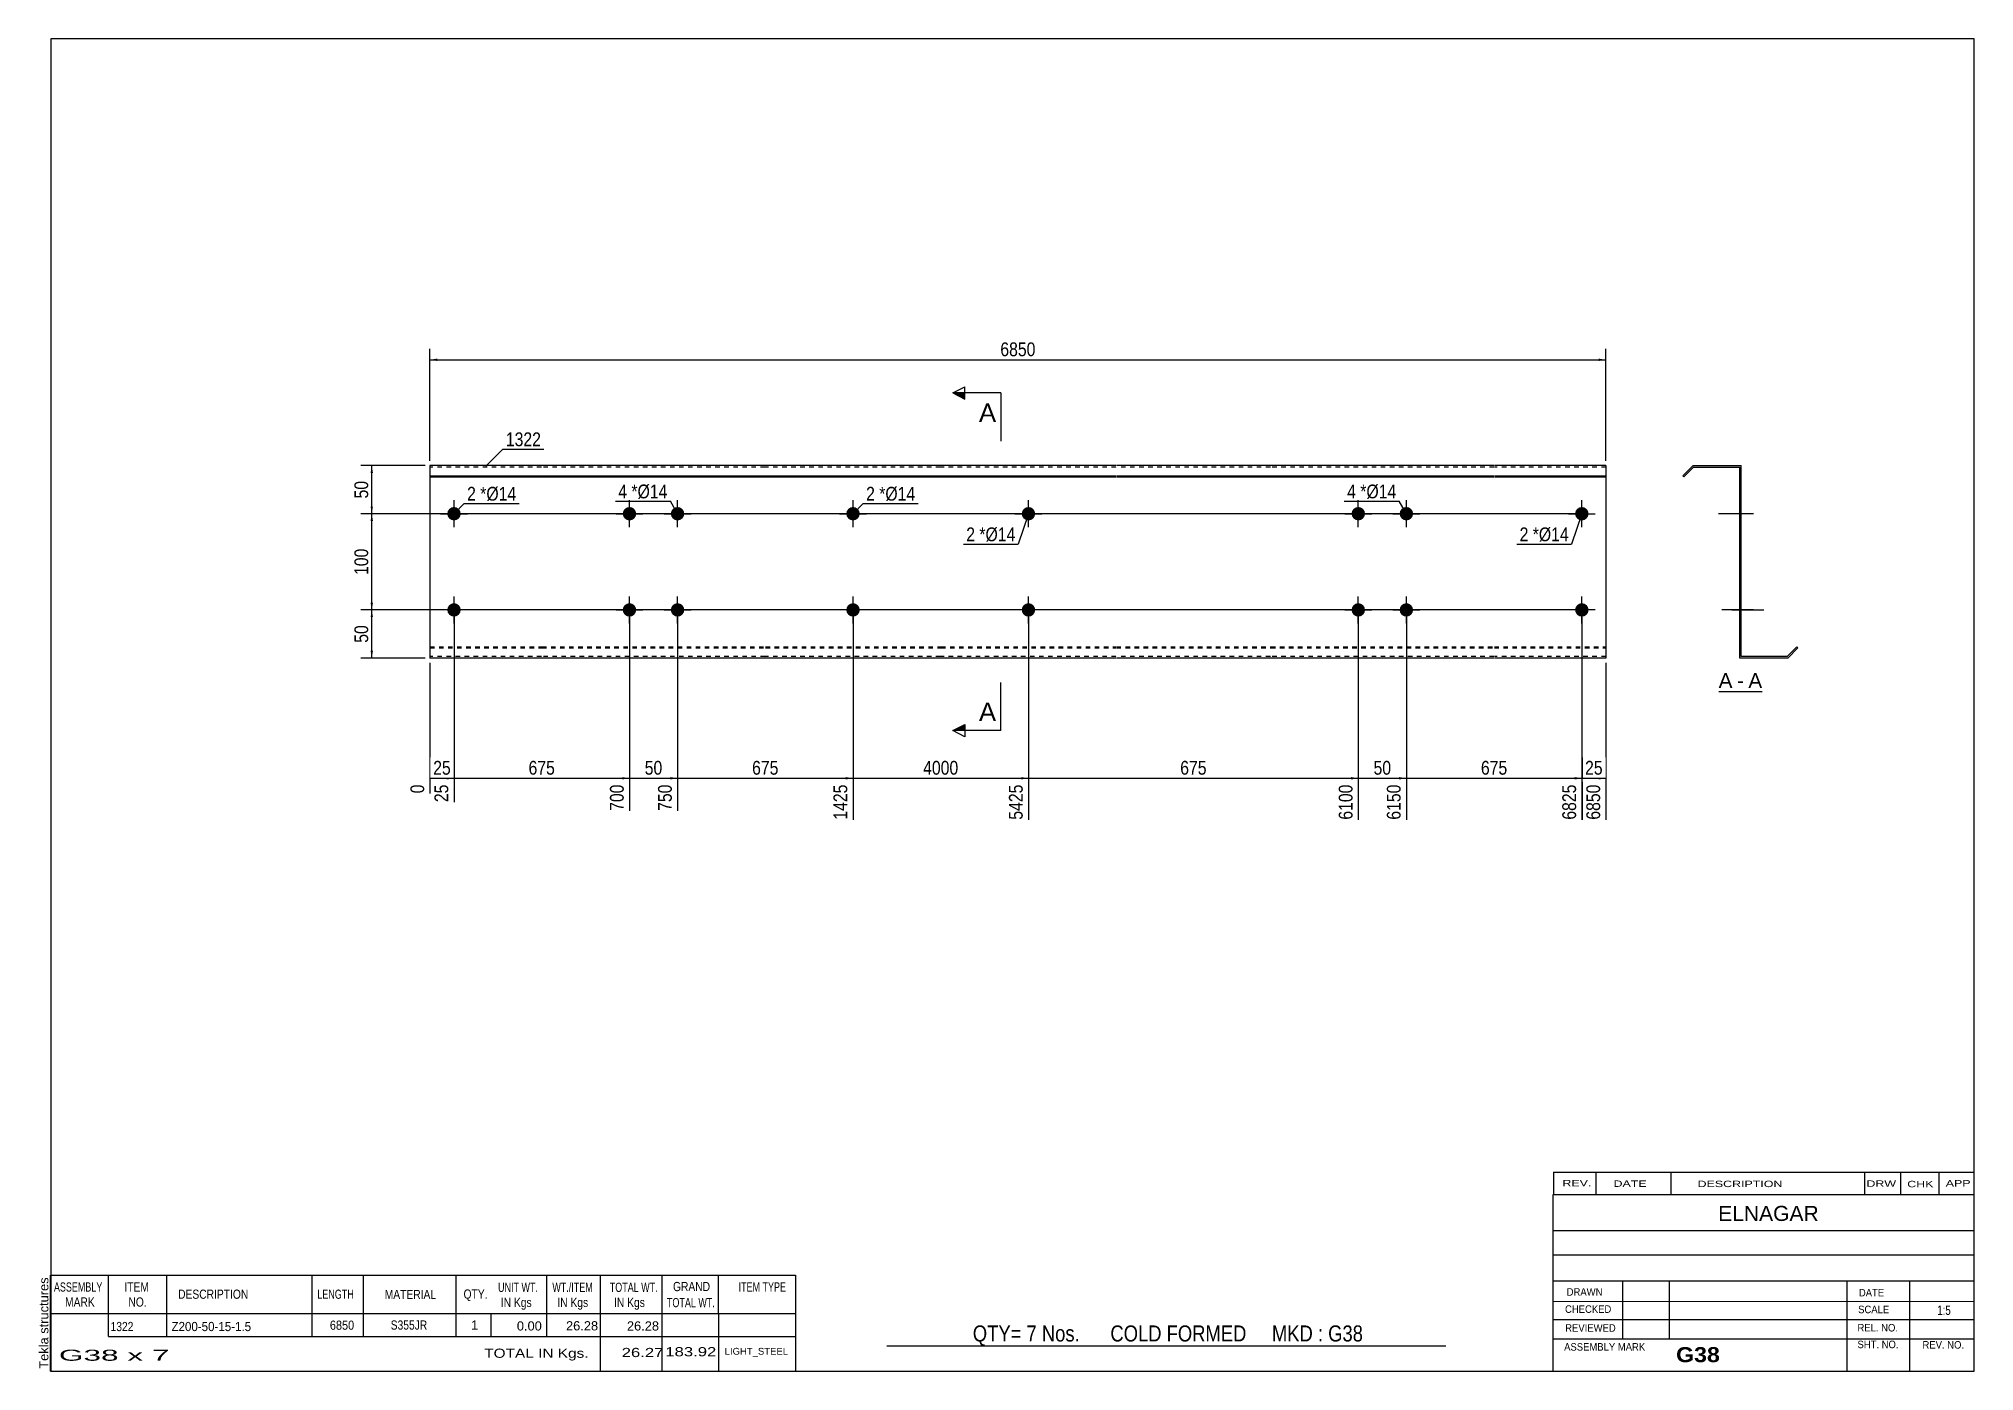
# Model space of a CAD drawing. Header units: millimetres. Extents: x -216 to 186, y -168 to 109.
import ezdxf

# ---------------------------------------------------------------- set-up
doc = ezdxf.new("R2010")
doc.units = ezdxf.units.MM
doc.linetypes.add('DXK_LINE_DOT1', pattern=[1.8814, 0.9407, -0.9407])
doc.styles.add('Arial', font='ARIAL.TTF', dxfattribs={"height": 0.2})
doc.styles.add('Arial Bold', font='ARIALBD.TTF', dxfattribs={"height": 0.2})
doc.styles.add('Arial Narrow', font='ARIALN.TTF', dxfattribs={"height": 0.2})

# ---------------------------------------------------------------- blocks, each defined once
blk = doc.blocks.new('Unknown-629089353-1700')
at = {"color": 5, "linetype": 'Continuous'}
for p, q in [((186.25, 108.75), (-213.75, 108.75)), ((-213.75, 108.75), (-213.75, -168.25)), ((186.25, -168.25), (186.25, 108.75)), ((-213.75, -168.25), (186.25, -168.25))]:
    blk.add_line(p, q, dxfattribs=at)
at = {"color": 174, "linetype": 'Continuous', "style": 'Arial'}
blk.add_text('Tekla structures', height=1.9102, rotation=90, dxfattribs=at).set_placement((-214.25, -167.75))
blk = doc.blocks.new('Unknown-629089353-12 - 1233')
at = {"color": 7, "linetype": 'Continuous'}
blk.add_line((133.1, -26.95), (142.13, -26.95), dxfattribs=at)
at = {"color": 0, "linetype": 'Continuous'}
blk.add_wipeout([(135.94, -26.2), (135.94, -23), (133.1, -23), (133.1, -26.2)], dxfattribs=at)
blk.add_wipeout([(138.32, -26.2), (138.32, -23), (136.9, -23), (136.9, -26.2)], dxfattribs=at)
at = {"color": 96, "linetype": 'Continuous', "style": 'Arial'}
blk.add_text('A', height=3.06, dxfattribs=at).set_placement((133.1, -26.2))
at = {"color": 0, "linetype": 'Continuous'}
blk.add_wipeout([(142.13, -26.2), (142.13, -23), (139.28, -23), (139.28, -26.2)], dxfattribs=at)
at = {"color": 96, "linetype": 'Continuous', "style": 'Arial'}
for s, p in [('A', (139.28, -26.2)), ('-', (136.9, -26.2))]:
    blk.add_text(s, height=3.06, dxfattribs=at).set_placement(p)
blk = doc.blocks.new('Bolt-629089353-1223 - 1203')
at = {"linetype": 'Continuous'}
blk.add_hatch(color=3, dxfattribs=at).paths.add_polyline_path([(-48.32, -10, -1), (-45.52, -10, -1)])
at = {"color": 3, "linetype": 'Continuous'}
for p, q in [((-46.92, -12.8), (-46.92, -7.2)), ((-44.12, -10), (-49.72, -10))]:
    blk.add_line(p, q, dxfattribs=at)
blk = doc.blocks.new('Part-629089353-1218 - 1203')
at = {"color": 2, "linetype": 'Continuous'}
for p, q in [((-134.9, 20), (-134.9, -20)), ((-111.71, 20), (-134.9, 20)), ((-134.9, 17.88), (-111.71, 17.88)), ((-134.9, 17.67), (-111.71, 17.67)), ((-65.22, 20), (-111.61, 20)), ((-111.61, 17.88), (-65.22, 17.88)), ((-111.61, 17.67), (-65.22, 17.67)), ((-28.73, 20), (-65.12, 20)), ((-65.12, 17.88), (-28.73, 17.88)), ((-65.12, 17.67), (-28.73, 17.67)), ((7.76, 20), (-28.63, 20)), ((-28.63, 17.88), (7.76, 17.88)), ((-28.63, 17.67), (7.76, 17.67)), ((39.86, 20), (7.86, 20)), ((7.86, 17.88), (39.86, 17.88)), ((7.86, 17.67), (39.86, 17.67)), ((86.35, 20), (39.96, 20)), ((39.96, 17.88), (86.35, 17.88)), ((39.96, 17.67), (86.35, 17.67)), ((109.64, 20), (86.45, 20)), ((86.45, 17.88), (109.64, 17.88)), ((86.45, 17.67), (109.64, 17.67)), ((109.64, 20), (109.64, -20)), ((-111.71, -20), (-134.9, -20)), ((-65.22, -20), (-111.61, -20)), ((-28.73, -20), (-65.12, -20)), ((7.76, -20), (-28.63, -20)), ((39.86, -20), (7.86, -20)), ((86.35, -20), (39.96, -20)), ((109.64, -20), (86.45, -20))]:
    blk.add_line(p, q, dxfattribs=at)
at = {"color": 7, "linetype": 'DXK_LINE_DOT1'}
for p, q in [((-111.71, 19.7), (-134.9, 19.7)), ((-65.22, 19.7), (-111.61, 19.7)), ((-28.73, 19.7), (-65.12, 19.7)), ((7.76, 19.7), (-28.63, 19.7)), ((39.86, 19.7), (7.86, 19.7)), ((86.35, 19.7), (39.96, 19.7)), ((109.64, 19.7), (86.45, 19.7)), ((-134.9, -17.67), (-111.71, -17.67)), ((-134.9, -17.88), (-111.71, -17.88)), ((-111.71, -19.7), (-134.9, -19.7)), ((-111.61, -17.67), (-65.22, -17.67)), ((-111.61, -17.88), (-65.22, -17.88)), ((-65.22, -19.7), (-111.61, -19.7)), ((-65.12, -17.67), (-28.73, -17.67)), ((-65.12, -17.88), (-28.73, -17.88)), ((-28.73, -19.7), (-65.12, -19.7)), ((-28.63, -17.67), (7.76, -17.67)), ((-28.63, -17.88), (7.76, -17.88)), ((7.76, -19.7), (-28.63, -19.7)), ((7.86, -17.67), (39.86, -17.67)), ((7.86, -17.88), (39.86, -17.88)), ((39.86, -19.7), (7.86, -19.7)), ((39.96, -17.67), (86.35, -17.67)), ((39.96, -17.88), (86.35, -17.88)), ((86.35, -19.7), (39.96, -19.7)), ((86.45, -17.67), (109.64, -17.67)), ((86.45, -17.88), (109.64, -17.88)), ((109.64, -19.7), (86.45, -19.7))]:
    blk.add_line(p, q, dxfattribs=at)
blk = doc.blocks.new('Bolt-629089353-1219 - 1203')
at = {"linetype": 'Continuous'}
blk.add_hatch(color=3, dxfattribs=at).paths.add_polyline_path([(-11.84, 10, -1), (-9.04, 10, -1)])
at = {"color": 3, "linetype": 'Continuous'}
for p, q in [((-10.44, 7.2), (-10.44, 12.8)), ((-13.24, 10), (-7.64, 10))]:
    blk.add_line(p, q, dxfattribs=at)
blk = doc.blocks.new('Bolt-629089353-1220 - 1203')
at = {"linetype": 'Continuous'}
blk.add_hatch(color=3, dxfattribs=at).paths.add_polyline_path([(103.24, 10, -1), (106.04, 10, -1)])
at = {"color": 3, "linetype": 'Continuous'}
for p, q in [((104.64, 7.2), (104.64, 12.8)), ((101.84, 10), (107.44, 10))]:
    blk.add_line(p, q, dxfattribs=at)
blk = doc.blocks.new('Bolt-629089353-1221 - 1203')
at = {"linetype": 'Continuous'}
blk.add_hatch(color=3, dxfattribs=at).paths.add_polyline_path([(-131.3, 10, -1), (-128.5, 10, -1)])
at = {"color": 3, "linetype": 'Continuous'}
for p, q in [((-129.9, 7.2), (-129.9, 12.8)), ((-132.7, 10), (-127.1, 10))]:
    blk.add_line(p, q, dxfattribs=at)
blk = doc.blocks.new('Bolt-629089353-1222 - 1203')
at = {"linetype": 'Continuous'}
blk.add_hatch(color=3, dxfattribs=at).paths.add_polyline_path([(-48.32, 10, -1), (-45.52, 10, -1)])
at = {"color": 3, "linetype": 'Continuous'}
for p, q in [((-46.92, 7.2), (-46.92, 12.8)), ((-49.72, 10), (-44.12, 10))]:
    blk.add_line(p, q, dxfattribs=at)
blk = doc.blocks.new('Bolt-629089353-1224 - 1203')
at = {"linetype": 'Continuous'}
for points in [[(-94.81, 10, -1), (-92.01, 10, -1)], [(-84.81, 10, -1), (-82.01, 10, -1)], [(-94.81, -10, -1), (-92.01, -10, -1)], [(-84.81, -10, -1), (-82.01, -10, -1)]]:
    blk.add_hatch(color=3, dxfattribs=at).paths.add_polyline_path(points)
at = {"color": 3, "linetype": 'Continuous'}
for p, q in [((-93.41, 7.2), (-93.41, 12.8)), ((-83.41, 7.2), (-83.41, 12.8)), ((-96.21, 10), (-90.61, 10)), ((-86.21, 10), (-80.61, 10)), ((-93.41, -12.8), (-93.41, -7.2)), ((-83.41, -12.8), (-83.41, -7.2)), ((-96.21, -10), (-90.61, -10)), ((-86.21, -10), (-80.61, -10))]:
    blk.add_line(p, q, dxfattribs=at)
blk = doc.blocks.new('Bolt-629089353-1225 - 1203')
at = {"linetype": 'Continuous'}
blk.add_hatch(color=3, dxfattribs=at).paths.add_polyline_path([(103.24, -10, -1), (106.04, -10, -1)])
at = {"color": 3, "linetype": 'Continuous'}
for p, q in [((104.64, -12.8), (104.64, -7.2)), ((107.44, -10), (101.84, -10))]:
    blk.add_line(p, q, dxfattribs=at)
blk = doc.blocks.new('Bolt-629089353-1226 - 1203')
at = {"linetype": 'Continuous'}
for points in [[(56.75, 10, -1), (59.55, 10, -1)], [(66.75, 10, -1), (69.55, 10, -1)], [(56.75, -10, -1), (59.55, -10, -1)], [(66.75, -10, -1), (69.55, -10, -1)]]:
    blk.add_hatch(color=3, dxfattribs=at).paths.add_polyline_path(points)
at = {"color": 3, "linetype": 'Continuous'}
for p, q in [((58.15, 7.2), (58.15, 12.8)), ((68.15, 7.2), (68.15, 12.8)), ((55.35, 10), (60.95, 10)), ((65.35, 10), (70.95, 10)), ((58.15, -12.8), (58.15, -7.2)), ((68.15, -12.8), (68.15, -7.2)), ((55.35, -10), (60.95, -10)), ((65.35, -10), (70.95, -10))]:
    blk.add_line(p, q, dxfattribs=at)
blk = doc.blocks.new('Bolt-629089353-1227 - 1203')
at = {"linetype": 'Continuous'}
blk.add_hatch(color=3, dxfattribs=at).paths.add_polyline_path([(-131.3, -10, -1), (-128.5, -10, -1)])
at = {"color": 3, "linetype": 'Continuous'}
for p, q in [((-129.9, -12.8), (-129.9, -7.2)), ((-127.1, -10), (-132.7, -10))]:
    blk.add_line(p, q, dxfattribs=at)
blk = doc.blocks.new('Bolt-629089353-1228 - 1203')
at = {"linetype": 'Continuous'}
blk.add_hatch(color=3, dxfattribs=at).paths.add_polyline_path([(-11.84, -10, -1), (-9.04, -10, -1)])
at = {"color": 3, "linetype": 'Continuous'}
for p, q in [((-10.44, -12.8), (-10.44, -7.2)), ((-7.64, -10), (-13.24, -10))]:
    blk.add_line(p, q, dxfattribs=at)
blk = doc.blocks.new('Bolt-629089353-1240 - 1233')
at = {"linetype": 'Continuous'}
blk.add_hatch(color=3, dxfattribs=at).paths.add_polyline_path([(137.46, -8.6), (137.46, -11.4), (137.76, -11.4), (137.76, -8.6)])
at = {"color": 3, "linetype": 'Continuous'}
for p, q in [((135.86, -10), (142.46, -10)), ((137.46, -8.6), (137.76, -8.6)), ((137.46, -11.4), (137.76, -11.4))]:
    blk.add_line(p, q, dxfattribs=at)
blk = doc.blocks.new('Part-629089353-1235 - 1233')
at = {"color": 2, "linetype": 'Continuous'}
for p, q in [((127.76, 20), (125.64, 17.88)), ((125.64, 17.88), (125.85, 17.67)), ((125.85, 17.67), (127.89, 19.7)), ((127.76, 20), (137.76, 20)), ((127.89, 19.7), (137.46, 19.7)), ((137.46, -20), (137.46, 19.7)), ((137.76, -19.7), (137.76, 20)), ((147.46, -20), (137.46, -20)), ((147.34, -19.7), (137.76, -19.7)), ((147.34, -19.7), (149.37, -17.67)), ((147.46, -20), (149.58, -17.88)), ((149.58, -17.88), (149.37, -17.67))]:
    blk.add_line(p, q, dxfattribs=at)
blk = doc.blocks.new('Bolt-629089353-1236 - 1233')
at = {"linetype": 'Continuous'}
blk.add_hatch(color=3, dxfattribs=at).paths.add_polyline_path([(137.46, 11.4), (137.46, 8.6), (137.76, 8.6), (137.76, 11.4)])
at = {"color": 3, "linetype": 'Continuous'}
for p, q in [((139.66, 10), (133.06, 10)), ((137.76, 11.4), (137.46, 11.4)), ((137.76, 8.6), (137.46, 8.6))]:
    blk.add_line(p, q, dxfattribs=at)
blk = doc.blocks.new('Bolt-629089353-1237 - 1233')
at = {"linetype": 'Continuous'}
blk.add_hatch(color=3, dxfattribs=at).paths.add_polyline_path([(137.46, 11.4), (137.46, 8.6), (137.76, 8.6), (137.76, 11.4)])
at = {"color": 3, "linetype": 'Continuous'}
for p, q in [((139.66, 10), (133.06, 10)), ((137.76, 11.4), (137.46, 11.4)), ((137.76, 8.6), (137.46, 8.6))]:
    blk.add_line(p, q, dxfattribs=at)
blk = doc.blocks.new('Bolt-629089353-1238 - 1233')
at = {"linetype": 'Continuous'}
blk.add_hatch(color=3, dxfattribs=at).paths.add_polyline_path([(137.46, 11.4), (137.46, 8.6), (137.76, 8.6), (137.76, 11.4)])
at = {"color": 3, "linetype": 'Continuous'}
for p, q in [((139.66, 10), (133.06, 10)), ((137.76, 11.4), (137.46, 11.4)), ((137.76, 8.6), (137.46, 8.6))]:
    blk.add_line(p, q, dxfattribs=at)
blk = doc.blocks.new('Bolt-629089353-1239 - 1233')
at = {"linetype": 'Continuous'}
blk.add_hatch(color=3, dxfattribs=at).paths.add_polyline_path([(137.46, 11.4), (137.46, 8.6), (137.76, 8.6), (137.76, 11.4)])
at = {"color": 3, "linetype": 'Continuous'}
for p, q in [((139.66, 10), (133.06, 10)), ((137.76, 11.4), (137.46, 11.4)), ((137.76, 8.6), (137.46, 8.6))]:
    blk.add_line(p, q, dxfattribs=at)
blk = doc.blocks.new('Bolt-629089353-1241 - 1233')
at = {"linetype": 'Continuous'}
for points in [[(137.46, 11.4), (137.46, 8.6), (137.76, 8.6), (137.76, 11.4)], [(137.46, 11.4), (137.46, 8.6), (137.76, 8.6), (137.76, 11.4)], [(137.46, -8.6), (137.46, -11.4), (137.76, -11.4), (137.76, -8.6)], [(137.46, -8.6), (137.46, -11.4), (137.76, -11.4), (137.76, -8.6)]]:
    blk.add_hatch(color=3, dxfattribs=at).paths.add_polyline_path(points)
at = {"color": 3, "linetype": 'Continuous'}
for p, q in [((140.36, 10), (133.76, 10)), ((140.36, 10), (133.76, 10)), ((137.76, 11.4), (137.46, 11.4)), ((137.76, 11.4), (137.46, 11.4)), ((137.76, 8.6), (137.46, 8.6)), ((137.76, 8.6), (137.46, 8.6)), ((140.36, -10), (133.76, -10)), ((140.36, -10), (133.76, -10)), ((137.76, -8.6), (137.46, -8.6)), ((137.76, -8.6), (137.46, -8.6)), ((137.76, -11.4), (137.46, -11.4)), ((137.76, -11.4), (137.46, -11.4))]:
    blk.add_line(p, q, dxfattribs=at)
blk = doc.blocks.new('Bolt-629089353-1242 - 1233')
at = {"linetype": 'Continuous'}
blk.add_hatch(color=3, dxfattribs=at).paths.add_polyline_path([(137.46, -8.6), (137.46, -11.4), (137.76, -11.4), (137.76, -8.6)])
at = {"color": 3, "linetype": 'Continuous'}
for p, q in [((135.86, -10), (142.46, -10)), ((137.46, -8.6), (137.76, -8.6)), ((137.46, -11.4), (137.76, -11.4))]:
    blk.add_line(p, q, dxfattribs=at)
blk = doc.blocks.new('Bolt-629089353-1243 - 1233')
at = {"linetype": 'Continuous'}
for points in [[(137.46, 11.4), (137.46, 8.6), (137.76, 8.6), (137.76, 11.4)], [(137.46, 11.4), (137.46, 8.6), (137.76, 8.6), (137.76, 11.4)], [(137.46, -8.6), (137.46, -11.4), (137.76, -11.4), (137.76, -8.6)], [(137.46, -8.6), (137.46, -11.4), (137.76, -11.4), (137.76, -8.6)]]:
    blk.add_hatch(color=3, dxfattribs=at).paths.add_polyline_path(points)
at = {"color": 3, "linetype": 'Continuous'}
for p, q in [((140.36, 10), (133.76, 10)), ((140.36, 10), (133.76, 10)), ((137.76, 11.4), (137.46, 11.4)), ((137.76, 11.4), (137.46, 11.4)), ((137.76, 8.6), (137.46, 8.6)), ((137.76, 8.6), (137.46, 8.6)), ((140.36, -10), (133.76, -10)), ((140.36, -10), (133.76, -10)), ((137.76, -8.6), (137.46, -8.6)), ((137.76, -8.6), (137.46, -8.6)), ((137.76, -11.4), (137.46, -11.4)), ((137.76, -11.4), (137.46, -11.4))]:
    blk.add_line(p, q, dxfattribs=at)
blk = doc.blocks.new('Bolt-629089353-1244 - 1233')
at = {"linetype": 'Continuous'}
blk.add_hatch(color=3, dxfattribs=at).paths.add_polyline_path([(137.46, -8.6), (137.46, -11.4), (137.76, -11.4), (137.76, -8.6)])
at = {"color": 3, "linetype": 'Continuous'}
for p, q in [((135.86, -10), (142.46, -10)), ((137.46, -8.6), (137.76, -8.6)), ((137.46, -11.4), (137.76, -11.4))]:
    blk.add_line(p, q, dxfattribs=at)
blk = doc.blocks.new('Bolt-629089353-1245 - 1233')
at = {"linetype": 'Continuous'}
blk.add_hatch(color=3, dxfattribs=at).paths.add_polyline_path([(137.46, -8.6), (137.46, -11.4), (137.76, -11.4), (137.76, -8.6)])
at = {"color": 3, "linetype": 'Continuous'}
for p, q in [((135.86, -10), (142.46, -10)), ((137.46, -8.6), (137.76, -8.6)), ((137.46, -11.4), (137.76, -11.4))]:
    blk.add_line(p, q, dxfattribs=at)
blk = doc.blocks.new('StraightDimension-629089353-1303 - 1203')
at = {"linetype": 'Continuous'}
for points in [[(-147.25, 8.5), (-147, 10), (-146.75, 8.5)], [(-146.75, -8.5), (-147, -10), (-147.25, -8.5)]]:
    blk.add_hatch(color=7, dxfattribs=at).paths.add_polyline_path(points)
at = {"color": 7, "linetype": 'Continuous'}
for p, q in [((103.64, 10), (-149.25, 10)), ((-147, -10), (-147, 10)), ((103.64, -10), (-149.25, -10))]:
    blk.add_line(p, q, dxfattribs=at)
at = {"color": 0}
blk.add_wipeout([(-147.15, 3.34), (-151.35, 3.34), (-151.35, -3.34), (-147.15, -3.34)], dxfattribs=at)
at = {"color": 3, "style": 'Arial Narrow'}
blk.add_text('100', height=2.863, rotation=90.0002, dxfattribs=at).set_placement((-147.75, -2.74))
blk = doc.blocks.new('StraightDimension-629089353-1304 - 1203')
at = {"linetype": 'Continuous'}
for points in [[(-147.25, -11.5), (-147, -10), (-146.75, -11.5)], [(-146.75, -18.5), (-147, -20), (-147.25, -18.5)]]:
    blk.add_hatch(color=7, dxfattribs=at).paths.add_polyline_path(points)
at = {"color": 7, "linetype": 'Continuous'}
for p, q in [((103.64, -10), (-149.25, -10)), ((-147, -20), (-147, -10)), ((-135.9, -20), (-149.25, -20))]:
    blk.add_line(p, q, dxfattribs=at)
at = {"color": 0}
blk.add_wipeout([(-147.15, -12.57), (-151.35, -12.57), (-151.35, -17.43), (-147.15, -17.43)], dxfattribs=at)
at = {"color": 3, "style": 'Arial Narrow'}
blk.add_text('50', height=2.863, rotation=90.0002, dxfattribs=at).set_placement((-147.75, -16.83))
blk = doc.blocks.new('StraightDimension-629089353-1302 - 1203')
at = {"linetype": 'Continuous'}
for points in [[(-147.25, 18.5), (-147, 20), (-146.75, 18.5)], [(-146.75, 11.5), (-147, 10), (-147.25, 11.5)]]:
    blk.add_hatch(color=7, dxfattribs=at).paths.add_polyline_path(points)
at = {"color": 7, "linetype": 'Continuous'}
for p, q in [((-135.9, 20), (-149.25, 20)), ((-147, 10), (-147, 20)), ((103.64, 10), (-149.25, 10))]:
    blk.add_line(p, q, dxfattribs=at)
at = {"color": 0}
blk.add_wipeout([(-147.15, 17.43), (-151.35, 17.43), (-151.35, 12.57), (-147.15, 12.57)], dxfattribs=at)
at = {"color": 3, "style": 'Arial Narrow'}
blk.add_text('50', height=2.863, rotation=90.0002, dxfattribs=at).set_placement((-147.75, 13.17))
blk = doc.blocks.new('StraightDimension-629089353-1257 - 1203')
at = {"linetype": 'Continuous'}
blk.add_hatch(color=7, dxfattribs=at).paths.add_polyline_path([(108.14, -44.75), (109.64, -45), (108.14, -45.25)])
at = {"color": 7, "linetype": 'Continuous'}
for p, q in [((104.64, -11), (104.64, -53.61)), ((109.64, -21), (109.64, -53.61)), ((104.64, -45), (109.64, -45))]:
    blk.add_line(p, q, dxfattribs=at)
at = {"color": 0}
blk.add_wipeout([(109.57, -44.85), (109.57, -40.65), (104.71, -40.65), (104.71, -44.85)], dxfattribs=at)
at = {"color": 0, "linetype": 'Continuous'}
blk.add_wipeout([(109.04, -45.7), (104.84, -45.7), (104.84, -54.21), (109.04, -54.21)], dxfattribs=at)
at = {"color": 3, "style": 'Arial Narrow'}
blk.add_text('25', height=2.863, dxfattribs=at).set_placement((105.31, -44.25))
at = {"color": 3, "linetype": 'Continuous', "style": 'Arial Narrow'}
blk.add_text('6850', height=2.863, rotation=90.0002, dxfattribs=at).set_placement((108.44, -53.61))
blk = doc.blocks.new('StraightDimension-629089353-1258 - 1203')
at = {"linetype": 'Continuous'}
blk.add_hatch(color=7, dxfattribs=at).paths.add_polyline_path([(103.14, -44.75), (104.64, -45), (103.14, -45.25)])
at = {"color": 7, "linetype": 'Continuous'}
for p, q in [((68.15, -11), (68.15, -53.61)), ((104.64, -11), (104.64, -53.61)), ((68.15, -45), (104.64, -45))]:
    blk.add_line(p, q, dxfattribs=at)
at = {"color": 0}
blk.add_wipeout([(89.74, -44.85), (89.74, -40.65), (83.05, -40.65), (83.05, -44.85)], dxfattribs=at)
at = {"color": 0, "linetype": 'Continuous'}
blk.add_wipeout([(104.04, -45.7), (99.84, -45.7), (99.84, -54.21), (104.04, -54.21)], dxfattribs=at)
at = {"color": 3, "style": 'Arial Narrow'}
blk.add_text('675', height=2.863, dxfattribs=at).set_placement((83.65, -44.25))
at = {"color": 3, "linetype": 'Continuous', "style": 'Arial Narrow'}
blk.add_text('6825', height=2.863, rotation=90.0002, dxfattribs=at).set_placement((103.44, -53.61))
blk = doc.blocks.new('StraightDimension-629089353-1259 - 1203')
at = {"linetype": 'Continuous'}
blk.add_hatch(color=7, dxfattribs=at).paths.add_polyline_path([(66.65, -44.75), (68.15, -45), (66.65, -45.25)])
at = {"color": 7, "linetype": 'Continuous'}
for p, q in [((58.15, -11), (58.15, -53.61)), ((68.15, -11), (68.15, -53.61)), ((58.15, -45), (68.15, -45))]:
    blk.add_line(p, q, dxfattribs=at)
at = {"color": 0}
blk.add_wipeout([(65.58, -44.85), (65.58, -40.65), (60.72, -40.65), (60.72, -44.85)], dxfattribs=at)
at = {"color": 0, "linetype": 'Continuous'}
blk.add_wipeout([(67.55, -45.7), (63.35, -45.7), (63.35, -54.21), (67.55, -54.21)], dxfattribs=at)
at = {"color": 3, "style": 'Arial Narrow'}
blk.add_text('50', height=2.863, dxfattribs=at).set_placement((61.32, -44.25))
at = {"color": 3, "linetype": 'Continuous', "style": 'Arial Narrow'}
blk.add_text('6150', height=2.863, rotation=90.0002, dxfattribs=at).set_placement((66.95, -53.61))
blk = doc.blocks.new('StraightDimension-629089353-1260 - 1203')
at = {"linetype": 'Continuous'}
blk.add_hatch(color=7, dxfattribs=at).paths.add_polyline_path([(56.65, -44.75), (58.15, -45), (56.65, -45.25)])
at = {"color": 7, "linetype": 'Continuous'}
for p, q in [((-10.44, -11), (-10.44, -53.61)), ((58.15, -11), (58.15, -53.61)), ((-10.44, -45), (58.15, -45))]:
    blk.add_line(p, q, dxfattribs=at)
at = {"color": 0}
blk.add_wipeout([(27.2, -44.85), (27.2, -40.65), (20.52, -40.65), (20.52, -44.85)], dxfattribs=at)
at = {"color": 0, "linetype": 'Continuous'}
blk.add_wipeout([(57.55, -45.7), (53.35, -45.7), (53.35, -54.21), (57.55, -54.21)], dxfattribs=at)
at = {"color": 3, "style": 'Arial Narrow'}
blk.add_text('675', height=2.863, dxfattribs=at).set_placement((21.12, -44.25))
at = {"color": 3, "linetype": 'Continuous', "style": 'Arial Narrow'}
blk.add_text('6100', height=2.863, rotation=90.0002, dxfattribs=at).set_placement((56.95, -53.61))
blk = doc.blocks.new('StraightDimension-629089353-1261 - 1203')
at = {"linetype": 'Continuous'}
blk.add_hatch(color=7, dxfattribs=at).paths.add_polyline_path([(-11.94, -44.75), (-10.44, -45), (-11.94, -45.25)])
at = {"color": 7, "linetype": 'Continuous'}
for p, q in [((-46.92, -11), (-46.92, -53.61)), ((-10.44, -11), (-10.44, -53.61)), ((-46.92, -45), (-10.44, -45))]:
    blk.add_line(p, q, dxfattribs=at)
at = {"color": 0}
blk.add_wipeout([(-24.42, -44.85), (-24.42, -40.65), (-32.94, -40.65), (-32.94, -44.85)], dxfattribs=at)
at = {"color": 0, "linetype": 'Continuous'}
blk.add_wipeout([(-11.04, -45.7), (-15.24, -45.7), (-15.24, -54.21), (-11.04, -54.21)], dxfattribs=at)
at = {"color": 3, "style": 'Arial Narrow'}
blk.add_text('4000', height=2.863, dxfattribs=at).set_placement((-32.34, -44.25))
at = {"color": 3, "linetype": 'Continuous', "style": 'Arial Narrow'}
blk.add_text('5425', height=2.863, rotation=90.0002, dxfattribs=at).set_placement((-11.64, -53.61))
blk = doc.blocks.new('StraightDimension-629089353-1262 - 1203')
at = {"linetype": 'Continuous'}
blk.add_hatch(color=7, dxfattribs=at).paths.add_polyline_path([(-48.42, -44.75), (-46.92, -45), (-48.42, -45.25)])
at = {"color": 7, "linetype": 'Continuous'}
for p, q in [((-83.41, -11), (-83.41, -51.78)), ((-46.92, -11), (-46.92, -53.61)), ((-83.41, -45), (-46.92, -45))]:
    blk.add_line(p, q, dxfattribs=at)
at = {"color": 0}
blk.add_wipeout([(-61.83, -44.85), (-61.83, -40.65), (-68.51, -40.65), (-68.51, -44.85)], dxfattribs=at)
at = {"color": 0, "linetype": 'Continuous'}
blk.add_wipeout([(-47.52, -45.7), (-51.72, -45.7), (-51.72, -54.21), (-47.52, -54.21)], dxfattribs=at)
at = {"color": 3, "style": 'Arial Narrow'}
blk.add_text('675', height=2.863, dxfattribs=at).set_placement((-67.91, -44.25))
at = {"color": 3, "linetype": 'Continuous', "style": 'Arial Narrow'}
blk.add_text('1425', height=2.863, rotation=90.0002, dxfattribs=at).set_placement((-48.12, -53.61))
blk = doc.blocks.new('StraightDimension-629089353-1263 - 1203')
at = {"linetype": 'Continuous'}
blk.add_hatch(color=7, dxfattribs=at).paths.add_polyline_path([(-84.91, -44.75), (-83.41, -45), (-84.91, -45.25)])
at = {"color": 7, "linetype": 'Continuous'}
for p, q in [((-93.41, -11), (-93.41, -51.78)), ((-83.41, -11), (-83.41, -51.78)), ((-93.41, -45), (-83.41, -45))]:
    blk.add_line(p, q, dxfattribs=at)
at = {"color": 0}
blk.add_wipeout([(-85.98, -44.85), (-85.98, -40.65), (-90.84, -40.65), (-90.84, -44.85)], dxfattribs=at)
at = {"color": 0, "linetype": 'Continuous'}
blk.add_wipeout([(-84.01, -45.7), (-88.21, -45.7), (-88.21, -52.38), (-84.01, -52.38)], dxfattribs=at)
at = {"color": 3, "style": 'Arial Narrow'}
blk.add_text('50', height=2.863, dxfattribs=at).set_placement((-90.24, -44.25))
at = {"color": 3, "linetype": 'Continuous', "style": 'Arial Narrow'}
blk.add_text('750', height=2.863, rotation=90.0002, dxfattribs=at).set_placement((-84.61, -51.78))
blk = doc.blocks.new('StraightDimension-629089353-1264 - 1203')
at = {"linetype": 'Continuous'}
blk.add_hatch(color=7, dxfattribs=at).paths.add_polyline_path([(-94.91, -44.75), (-93.41, -45), (-94.91, -45.25)])
at = {"color": 7, "linetype": 'Continuous'}
for p, q in [((-129.9, -11), (-129.9, -49.96)), ((-93.41, -11), (-93.41, -51.78)), ((-129.9, -45), (-93.41, -45))]:
    blk.add_line(p, q, dxfattribs=at)
at = {"color": 0}
blk.add_wipeout([(-108.31, -44.85), (-108.31, -40.65), (-115, -40.65), (-115, -44.85)], dxfattribs=at)
at = {"color": 0, "linetype": 'Continuous'}
blk.add_wipeout([(-94.01, -45.7), (-98.21, -45.7), (-98.21, -52.38), (-94.01, -52.38)], dxfattribs=at)
at = {"color": 3, "style": 'Arial Narrow'}
blk.add_text('675', height=2.863, dxfattribs=at).set_placement((-114.4, -44.25))
at = {"color": 3, "linetype": 'Continuous', "style": 'Arial Narrow'}
blk.add_text('700', height=2.863, rotation=90.0002, dxfattribs=at).set_placement((-94.61, -51.78))
blk = doc.blocks.new('StraightDimension-629089353-1265 - 1203')
at = {"linetype": 'Continuous'}
blk.add_hatch(color=7, dxfattribs=at).paths.add_polyline_path([(-131.4, -44.75), (-129.9, -45), (-131.4, -45.25)])
at = {"color": 7, "linetype": 'Continuous'}
for p, q in [((-129.9, -11), (-129.9, -49.96)), ((-134.9, -21), (-134.9, -48.13)), ((-134.9, -45), (-129.9, -45))]:
    blk.add_line(p, q, dxfattribs=at)
at = {"color": 0}
blk.add_wipeout([(-129.97, -44.85), (-129.97, -40.65), (-134.83, -40.65), (-134.83, -44.85)], dxfattribs=at)
at = {"color": 0, "linetype": 'Continuous'}
blk.add_wipeout([(-130.5, -45.7), (-134.7, -45.7), (-134.7, -50.56), (-130.5, -50.56)], dxfattribs=at)
blk.add_wipeout([(-135.5, -45.7), (-139.7, -45.7), (-139.7, -48.73), (-135.5, -48.73)], dxfattribs=at)
at = {"color": 3, "style": 'Arial Narrow'}
blk.add_text('25', height=2.863, dxfattribs=at).set_placement((-134.23, -44.25))
at = {"color": 3, "linetype": 'Continuous', "style": 'Arial Narrow'}
for s, height, p in [('0', 2.86, (-136.1, -48.13)), ('25', 2.863, (-131.1, -49.96))]:
    blk.add_text(s, height=height, rotation=90.0002, dxfattribs=at).set_placement(p)
blk = doc.blocks.new('StraightDimension-629089353-1334 - 1203')
at = {"linetype": 'Continuous'}
for points in [[(-133.4, 41.75), (-134.9, 42), (-133.4, 42.25)], [(108.14, 42.25), (109.64, 42), (108.14, 41.75)]]:
    blk.add_hatch(color=7, dxfattribs=at).paths.add_polyline_path(points)
at = {"color": 7, "linetype": 'Continuous'}
for p, q in [((-134.9, 21), (-134.9, 44.25)), ((-134.9, 42), (109.64, 42)), ((109.64, 21), (109.64, 44.25))]:
    blk.add_line(p, q, dxfattribs=at)
at = {"color": 0}
blk.add_wipeout([(-8.37, 42.15), (-8.37, 46.35), (-16.89, 46.35), (-16.89, 42.15)], dxfattribs=at)
at = {"color": 3, "style": 'Arial Narrow'}
blk.add_text('6850', height=2.863, dxfattribs=at).set_placement((-16.29, 42.75))
blk = doc.blocks.new('CBS_NAME_BLOG-629089353-1732')
at = {"color": 7, "linetype": 'Continuous'}
for p, q in [((98.66, -131.5), (186.18, -131.5)), ((98.66, -168.21), (98.66, -131.5)), ((98.66, -139.04), (186.18, -139.04)), ((98.73, -144.09), (186.25, -144.09)), ((98.66, -149.46), (186.18, -149.46)), ((113.18, -161.57), (113.18, -149.47)), ((122.87, -161.54), (122.87, -149.47)), ((159.78, -168.21), (159.78, -149.48)), ((172.83, -168.21), (172.83, -149.47)), ((98.67, -153.76), (186.25, -153.74)), ((98.66, -157.51), (186.18, -157.51)), ((98.66, -161.55), (186.18, -161.55)), ((98.66, -168.25), (186.25, -168.25))]:
    blk.add_line(p, q, dxfattribs=at)
at = {"color": 3, "linetype": 'Continuous', "style": 'Arial'}
blk.add_text('ELNAGAR', height=3.133, dxfattribs=at).set_placement((132.98, -137.03))
at = {"color": 3, "linetype": 'Continuous'}
for s, height, style, width, p in [('DRAWN', 1.566, 'Arial', 0.9, (101.49, -152.57)), ('DATE', 1.566, 'Arial', 0.9, (162.25, -152.73)), ('CHECKED', 1.566, 'Arial', 0.9, (101.14, -156.14)), ('SCALE', 1.566, 'Arial', 0.9, (162.1, -156.21)), ('1:5', 1.957, 'Arial Narrow', 0.9, (178.55, -156.57)), ('REVIEWED', 1.566, 'Arial', 0.9, (101.18, -160.06)), ('REL. NO.', 1.566, 'Arial', 0.9, (161.96, -160.01)), ('ASSEMBLY MARK', 1.5663, 'Arial', 0.9, (100.96, -163.99)), ('G38', 3.131, 'Arial Bold', 1.1, (124.24, -166.39)), ('SHT. NO.', 1.566, 'Arial', 0.9, (161.96, -163.48)), ('REV. NO.', 1.566, 'Arial', 0.9, (175.48, -163.57))]:
    blk.add_text(s, height=height, dxfattribs=dict(at, style=style, width=width)).set_placement(p)
blk = doc.blocks.new('CBS_BOM-629089353-1730')
at = {"color": 7, "linetype": 'Continuous'}
for p, q in [((-213.78, -156.28), (-213.78, -148.28)), ((-213.78, -148.28), (-58.86, -148.28)), ((-201.78, -156.28), (-201.78, -148.28)), ((-189.59, -156.28), (-189.59, -148.28)), ((-159.43, -156.28), (-159.43, -148.28)), ((-148.75, -156.28), (-148.75, -148.28)), ((-129.43, -156.28), (-129.43, -148.28)), ((-110.63, -156.28), (-110.63, -148.28)), ((-99.42, -156.28), (-99.42, -148.28)), ((-86.63, -156.28), (-86.63, -148.28)), ((-74.88, -156.28), (-74.88, -148.28)), ((-58.86, -148.29), (-58.86, -156.27)), ((-213.78, -156.28), (-58.86, -156.28)), ((-213.78, -161.08), (-213.78, -156.28)), ((-201.78, -161.08), (-201.78, -156.28)), ((-189.59, -161.08), (-189.59, -156.28)), ((-159.43, -161.08), (-159.43, -156.28)), ((-148.75, -161.08), (-148.75, -156.28)), ((-129.43, -161.08), (-129.43, -156.28)), ((-122.17, -161.08), (-122.17, -156.28)), ((-110.63, -161.08), (-110.63, -156.28)), ((-99.42, -161.08), (-99.42, -156.28)), ((-86.63, -161.08), (-86.63, -156.28)), ((-74.86, -161.08), (-74.86, -156.28)), ((-58.86, -156.28), (-58.86, -161.08)), ((-213.78, -168.28), (-213.78, -161.1)), ((-201.78, -161.08), (-58.86, -161.08)), ((-99.42, -168.28), (-99.42, -161.1)), ((-86.63, -168.28), (-86.63, -161.1)), ((-74.82, -168.28), (-74.82, -161.1)), ((-58.86, -161.08), (-58.86, -168.28)), ((-213.78, -168.28), (-58.86, -168.28))]:
    blk.add_line(p, q, dxfattribs=at)
at = {"color": 3, "linetype": 'Continuous', "style": 'Arial'}
for s, height, width, p in [('ASSEMBLY', 1.91, 0.7, (-213.1, -151.71)), ('MARK', 1.91, 0.8, (-210.78, -154.84)), ('ITEM', 1.91, 0.8, (-198.45, -151.71)), ('NO.', 1.91, 0.8, (-197.6, -154.84)), ('DESCRIPTION', 1.9102, 0.8, (-187.27, -153.21)), ('LENGTH', 1.91, 0.7, (-158.32, -153.21)), ('MATERIAL', 1.91, 0.8, (-144.3, -153.26)), ('QTY.', 1.91, 0.8, (-127.91, -153.18)), ('UNIT WT.', 1.91, 0.7, (-120.74, -151.78)), ('WT./ITEM', 1.91, 0.7, (-109.45, -151.78)), ('TOTAL WT.', 1.91, 0.7, (-97.51, -151.78)), ('GRAND', 1.91, 0.8, (-84.36, -151.62)), ('ITEM TYPE', 1.91, 0.7, (-70.72, -151.7)), ('IN Kgs', 1.91, 0.8, (-120.16, -154.92)), ('IN Kgs', 1.91, 0.8, (-108.41, -154.92)), ('IN Kgs', 1.91, 0.8, (-96.62, -154.92)), ('TOTAL WT.', 1.91, 0.7, (-85.62, -154.96))]:
    blk.add_text(s, height=height, dxfattribs=dict(at, width=width)).set_placement(p)
at = {"color": 7, "linetype": 'Continuous', "style": 'Arial'}
for s, height, width, p in [('1322', 1.91, 0.8, (-201.32, -159.93)), ('Z200-50-15-1.5', 1.9102, 0.9, (-188.65, -159.93)), ('6850', 1.91, 0.85, (-155.71, -159.65)), ('S355JR', 1.91, 0.8, (-143.06, -159.62))]:
    blk.add_text(s, height=height, dxfattribs=dict(at, width=width)).set_placement(p)
for s, p in [('1', (-126.34, -159.62)), ('0.00', (-116.83, -159.81)), ('26.28', (-106.61, -159.78)), ('26.28', (-93.94, -159.81))]:
    blk.add_text(s, height=1.91, dxfattribs=at).set_placement(p)
at = {"color": 6, "linetype": 'Continuous', "style": 'Arial'}
for s, height, width, p in [('G38 x 7', 2.292, 2.05, (-212.06, -166.09)), ('TOTAL IN Kgs.', 1.9102, 1.2, (-123.62, -165.48)), ('26.27', 1.91, 1.3, (-95.03, -165.33)), ('183.92', 1.91, 1.3, (-85.96, -165.17))]:
    blk.add_text(s, height=height, dxfattribs=dict(at, width=width)).set_placement(p)
blk.add_text('LIGHT_STEEL', height=1.4135, dxfattribs=at).set_placement((-73.61, -164.83))
blk = doc.blocks.new('CBS_CALLOFF-629089353-1731')
at = {"color": 7, "linetype": 'Continuous'}
blk.add_line((-39.87, -162.98), (76.36, -163), dxfattribs=at)
at = {"color": 3, "linetype": 'Continuous', "style": 'Arial Narrow'}
blk.add_text('QTY= 7 Nos.      COLD FORMED     MKD : G38', height=3.3405, dxfattribs=at).set_placement((-22.01, -162.09))
blk = doc.blocks.new('CBS_REVISION-629089353-1733')
at = {"color": 7, "linetype": 'Continuous'}
for p, q in [((98.74, -126.87), (186.24, -126.87)), ((98.74, -126.87), (98.74, -131.5)), ((107.54, -126.87), (107.54, -131.5)), ((123.13, -126.87), (123.13, -131.44)), ((163.39, -126.87), (163.39, -131.5)), ((170.93, -126.87), (170.93, -131.5)), ((178.88, -126.87), (178.88, -131.5)), ((98.74, -131.5), (186.24, -131.5))]:
    blk.add_line(p, q, dxfattribs=at)
at = {"color": 7, "style": 'Arial Narrow', "width": 1.7}
for s, height, p in [('REV.', 1.326, (100.6, -129.82)), ('DATE', 1.326, (111.23, -129.94)), ('DESCRIPTION', 1.3257, (128.71, -129.99)), ('DRW', 1.326, (163.82, -129.93)), ('CHK', 1.326, (172.31, -130.02)), ('APP', 1.326, (180.31, -129.87))]:
    blk.add_text(s, height=height, dxfattribs=at).set_placement(p)
blk = doc.blocks.new('MarkSet-629089353-1353 - 1203')
at = {"color": 0}
blk.add_wipeout([(93.53, 4.28), (93.53, 7.28), (91.7, 7.28), (91.7, 4.28)], dxfattribs=at)
blk.add_wipeout([(93.53, 4.28), (93.53, 7.28), (91.7, 7.28), (91.7, 4.28)], dxfattribs=at)
blk.add_wipeout([(95.7, 4.28), (95.7, 7.28), (94.43, 7.28), (94.43, 4.28)], dxfattribs=at)
blk.add_wipeout([(95.7, 4.28), (95.7, 7.28), (94.43, 7.28), (94.43, 4.28)], dxfattribs=at)
at = {"color": 3, "style": 'Arial Narrow'}
blk.add_text('2', height=2.86, dxfattribs=at).set_placement((91.7, 4.28))
at = {"color": 0}
blk.add_wipeout([(101.92, 4.28), (101.92, 7.28), (95.7, 7.28), (95.7, 4.28)], dxfattribs=at)
blk.add_wipeout([(101.92, 4.28), (101.92, 7.28), (95.7, 7.28), (95.7, 4.28)], dxfattribs=at)
at = {"color": 7, "linetype": 'Continuous'}
for p in [(104.64, 10), (91.1, 3.68)]:
    blk.add_line(p, (102.52, 3.68), dxfattribs=at)
at = {"color": 3, "style": 'Arial Narrow'}
for s, height, p in [('*', 2.86, (94.43, 4.28)), ('Ø14', 2.863, (95.7, 4.28))]:
    blk.add_text(s, height=height, dxfattribs=at).set_placement(p)
blk = doc.blocks.new('MarkSet-629089353-1348 - 1203')
at = {"color": 0}
blk.add_wipeout([(-21.55, 4.28), (-21.55, 7.28), (-23.38, 7.28), (-23.38, 4.28)], dxfattribs=at)
blk.add_wipeout([(-21.55, 4.28), (-21.55, 7.28), (-23.38, 7.28), (-23.38, 4.28)], dxfattribs=at)
blk.add_wipeout([(-19.37, 4.28), (-19.37, 7.28), (-20.65, 7.28), (-20.65, 4.28)], dxfattribs=at)
blk.add_wipeout([(-19.37, 4.28), (-19.37, 7.28), (-20.65, 7.28), (-20.65, 4.28)], dxfattribs=at)
at = {"color": 3, "style": 'Arial Narrow'}
blk.add_text('2', height=2.86, dxfattribs=at).set_placement((-23.38, 4.28))
at = {"color": 0}
blk.add_wipeout([(-13.16, 4.28), (-13.16, 7.28), (-19.37, 7.28), (-19.37, 4.28)], dxfattribs=at)
blk.add_wipeout([(-13.16, 4.28), (-13.16, 7.28), (-19.37, 7.28), (-19.37, 4.28)], dxfattribs=at)
at = {"color": 7, "linetype": 'Continuous'}
for p in [(-10.44, 10), (-23.98, 3.68)]:
    blk.add_line(p, (-12.56, 3.68), dxfattribs=at)
at = {"color": 3, "style": 'Arial Narrow'}
for s, height, p in [('*', 2.86, (-20.65, 4.28)), ('Ø14', 2.863, (-19.37, 4.28))]:
    blk.add_text(s, height=height, dxfattribs=at).set_placement(p)
blk = doc.blocks.new('Mark-629089353-1367 - 1203')
at = {"color": 0}
blk.add_wipeout([(57.66, 13.2), (57.66, 16.2), (55.83, 16.2), (55.83, 13.2)], dxfattribs=at)
blk.add_wipeout([(57.66, 13.2), (57.66, 16.2), (55.83, 16.2), (55.83, 13.2)], dxfattribs=at)
blk.add_wipeout([(59.84, 13.2), (59.84, 16.2), (58.56, 16.2), (58.56, 13.2)], dxfattribs=at)
blk.add_wipeout([(59.84, 13.2), (59.84, 16.2), (58.56, 16.2), (58.56, 13.2)], dxfattribs=at)
at = {"color": 3, "style": 'Arial Narrow'}
blk.add_text('4', height=2.86, dxfattribs=at).set_placement((55.83, 13.2))
at = {"color": 0}
blk.add_wipeout([(66.05, 13.2), (66.05, 16.2), (59.84, 16.2), (59.84, 13.2)], dxfattribs=at)
blk.add_wipeout([(66.05, 13.2), (66.05, 16.2), (59.84, 16.2), (59.84, 13.2)], dxfattribs=at)
at = {"color": 7, "linetype": 'Continuous'}
for p in [(55.23, 12.6), (68.15, 10)]:
    blk.add_line(p, (66.65, 12.6), dxfattribs=at)
at = {"color": 3, "style": 'Arial Narrow'}
for s, height, p in [('Ø14', 2.863, (59.84, 13.2)), ('*', 2.86, (58.56, 13.2))]:
    blk.add_text(s, height=height, dxfattribs=at).set_placement(p)
blk = doc.blocks.new('SectionMark-629089353-1255 - 1203')
at = {"linetype": 'Continuous'}
for points in [[(-23.68, 35.1), (-23.68, 33.85), (-26.18, 35.1)], [(-23.68, -33.85), (-23.68, -35.1), (-26.18, -35.1)]]:
    blk.add_hatch(color=30, dxfattribs=at).paths.add_polyline_path(points)
at = {"color": 30, "linetype": 'Continuous'}
for p, q in [((-26.18, 35.1), (-23.68, 36.35)), ((-23.68, 33.85), (-23.68, 36.35)), ((-26.18, 35.1), (-23.68, 33.85)), ((-26.18, -35.1), (-23.68, -33.85)), ((-23.68, -36.35), (-26.18, -35.1)), ((-23.68, -33.85), (-23.68, -36.35))]:
    blk.add_line(p, q, dxfattribs=at)
at = {"color": 0, "linetype": 'Continuous'}
for points in [[(-17.18, 29.1), (-17.18, 33.1), (-20.73, 33.1), (-20.73, 29.1)], [(-17.18, -33.1), (-17.18, -29.1), (-20.73, -29.1), (-20.73, -33.1)]]:
    blk.add_wipeout(points, dxfattribs=at)
at = {"color": 30, "linetype": 'Continuous'}
for p, q in [((-16.18, 35.1), (-26.18, 35.1)), ((-16.18, 35.1), (-16.18, 25.1)), ((-16.18, -35.1), (-16.18, -25.1)), ((-16.18, -35.1), (-26.18, -35.1))]:
    blk.add_line(p, q, dxfattribs=at)
at = {"color": 96, "linetype": 'Continuous', "style": 'Arial'}
for p in [(-20.73, 29.1), (-20.73, -33.1)]:
    blk.add_text('A', height=3.82, dxfattribs=at).set_placement(p)
blk = doc.blocks.new('Mark-629089353-1337 - 1203')
at = {"color": 0}
blk.add_wipeout([(-111.81, 24.04), (-111.81, 27.04), (-119.12, 27.04), (-119.12, 24.04)], dxfattribs=at)
blk.add_wipeout([(-111.81, 24.04), (-111.81, 27.04), (-119.12, 27.04), (-119.12, 24.04)], dxfattribs=at)
at = {"color": 7, "linetype": 'Continuous'}
for p, q in [((-123.25, 19.9), (-119.72, 23.44)), ((-119.72, 23.44), (-111.21, 23.44))]:
    blk.add_line(p, q, dxfattribs=at)
at = {"color": 3, "style": 'Arial Narrow'}
blk.add_text('1322', height=2.863, dxfattribs=at).set_placement((-119.12, 24.04))
blk = doc.blocks.new('MarkSet-629089353-1358 - 1203')
at = {"color": 0}
blk.add_wipeout([(-125.35, 12.72), (-125.35, 15.72), (-127.18, 15.72), (-127.18, 12.72)], dxfattribs=at)
blk.add_wipeout([(-125.35, 12.72), (-125.35, 15.72), (-127.18, 15.72), (-127.18, 12.72)], dxfattribs=at)
at = {"color": 7, "linetype": 'Continuous'}
blk.add_line((-129.9, 10), (-127.78, 12.12), dxfattribs=at)
at = {"color": 0}
blk.add_wipeout([(-123.17, 12.72), (-123.17, 15.72), (-124.45, 15.72), (-124.45, 12.72)], dxfattribs=at)
blk.add_wipeout([(-123.17, 12.72), (-123.17, 15.72), (-124.45, 15.72), (-124.45, 12.72)], dxfattribs=at)
at = {"color": 3, "style": 'Arial Narrow'}
blk.add_text('2', height=2.86, dxfattribs=at).set_placement((-127.18, 12.72))
at = {"color": 0}
blk.add_wipeout([(-116.96, 12.72), (-116.96, 15.72), (-123.17, 15.72), (-123.17, 12.72)], dxfattribs=at)
blk.add_wipeout([(-116.96, 12.72), (-116.96, 15.72), (-123.17, 15.72), (-123.17, 12.72)], dxfattribs=at)
at = {"color": 7, "linetype": 'Continuous'}
blk.add_line((-127.78, 12.12), (-116.36, 12.12), dxfattribs=at)
at = {"color": 3, "style": 'Arial Narrow'}
for s, height, p in [('*', 2.86, (-124.45, 12.72)), ('Ø14', 2.863, (-123.17, 12.72))]:
    blk.add_text(s, height=height, dxfattribs=at).set_placement(p)
blk = doc.blocks.new('MarkSet-629089353-1363 - 1203')
at = {"color": 0}
blk.add_wipeout([(-42.37, 12.72), (-42.37, 15.72), (-44.2, 15.72), (-44.2, 12.72)], dxfattribs=at)
blk.add_wipeout([(-42.37, 12.72), (-42.37, 15.72), (-44.2, 15.72), (-44.2, 12.72)], dxfattribs=at)
at = {"color": 7, "linetype": 'Continuous'}
blk.add_line((-46.92, 10), (-44.8, 12.12), dxfattribs=at)
at = {"color": 0}
blk.add_wipeout([(-40.2, 12.72), (-40.2, 15.72), (-41.47, 15.72), (-41.47, 12.72)], dxfattribs=at)
blk.add_wipeout([(-40.2, 12.72), (-40.2, 15.72), (-41.47, 15.72), (-41.47, 12.72)], dxfattribs=at)
at = {"color": 3, "style": 'Arial Narrow'}
blk.add_text('2', height=2.86, dxfattribs=at).set_placement((-44.2, 12.72))
at = {"color": 0}
blk.add_wipeout([(-33.98, 12.72), (-33.98, 15.72), (-40.2, 15.72), (-40.2, 12.72)], dxfattribs=at)
blk.add_wipeout([(-33.98, 12.72), (-33.98, 15.72), (-40.2, 15.72), (-40.2, 12.72)], dxfattribs=at)
at = {"color": 7, "linetype": 'Continuous'}
blk.add_line((-44.8, 12.12), (-33.38, 12.12), dxfattribs=at)
at = {"color": 3, "style": 'Arial Narrow'}
for s, height, p in [('*', 2.86, (-41.47, 12.72)), ('Ø14', 2.863, (-40.2, 12.72))]:
    blk.add_text(s, height=height, dxfattribs=at).set_placement(p)
blk = doc.blocks.new('Mark-629089353-1366 - 1203')
at = {"color": 0}
blk.add_wipeout([(-93.9, 13.2), (-93.9, 16.2), (-95.73, 16.2), (-95.73, 13.2)], dxfattribs=at)
blk.add_wipeout([(-93.9, 13.2), (-93.9, 16.2), (-95.73, 16.2), (-95.73, 13.2)], dxfattribs=at)
blk.add_wipeout([(-91.73, 13.2), (-91.73, 16.2), (-93, 16.2), (-93, 13.2)], dxfattribs=at)
blk.add_wipeout([(-91.73, 13.2), (-91.73, 16.2), (-93, 16.2), (-93, 13.2)], dxfattribs=at)
at = {"color": 3, "style": 'Arial Narrow'}
blk.add_text('4', height=2.86, dxfattribs=at).set_placement((-95.73, 13.2))
at = {"color": 0}
blk.add_wipeout([(-85.51, 13.2), (-85.51, 16.2), (-91.73, 16.2), (-91.73, 13.2)], dxfattribs=at)
blk.add_wipeout([(-85.51, 13.2), (-85.51, 16.2), (-91.73, 16.2), (-91.73, 13.2)], dxfattribs=at)
at = {"color": 7, "linetype": 'Continuous'}
for p in [(-96.33, 12.6), (-83.41, 10)]:
    blk.add_line(p, (-84.91, 12.6), dxfattribs=at)
at = {"color": 3, "style": 'Arial Narrow'}
for s, height, p in [('Ø14', 2.863, (-91.73, 13.2)), ('*', 2.86, (-93, 13.2))]:
    blk.add_text(s, height=height, dxfattribs=at).set_placement(p)

msp = doc.modelspace()

# ---------------------------------------------------------------- block references
for name in ['Unknown-629089353-1700', 'Part-629089353-1218 - 1203', 'Part-629089353-1235 - 1233', 'Bolt-629089353-1221 - 1203', 'Bolt-629089353-1224 - 1203', 'Bolt-629089353-1222 - 1203', 'Bolt-629089353-1219 - 1203', 'Bolt-629089353-1226 - 1203', 'Bolt-629089353-1220 - 1203', 'Bolt-629089353-1236 - 1233', 'Bolt-629089353-1237 - 1233', 'Bolt-629089353-1238 - 1233', 'Bolt-629089353-1239 - 1233', 'Bolt-629089353-1241 - 1233', 'Bolt-629089353-1243 - 1233', 'Bolt-629089353-1227 - 1203', 'Bolt-629089353-1223 - 1203', 'Bolt-629089353-1228 - 1203', 'Bolt-629089353-1225 - 1203', 'Bolt-629089353-1240 - 1233', 'Bolt-629089353-1242 - 1233', 'Bolt-629089353-1244 - 1233', 'Bolt-629089353-1245 - 1233', 'CBS_REVISION-629089353-1733', 'CBS_NAME_BLOG-629089353-1732', 'CBS_BOM-629089353-1730', 'CBS_CALLOFF-629089353-1731']:
    msp.add_blockref(name, (0, 0))

# ---------------------------------------------------------------- next in the draw order: block references
for name in ['StraightDimension-629089353-1303 - 1203', 'Unknown-629089353-12 - 1233']:
    msp.add_blockref(name, (0, 0))

# ---------------------------------------------------------------- next in the draw order: block references
for name in ['StraightDimension-629089353-1302 - 1203', 'StraightDimension-629089353-1304 - 1203']:
    msp.add_blockref(name, (0, 0))

# ---------------------------------------------------------------- next in the draw order: block references
for name in ['StraightDimension-629089353-1334 - 1203', 'Mark-629089353-1366 - 1203', 'Mark-629089353-1367 - 1203', 'MarkSet-629089353-1358 - 1203', 'MarkSet-629089353-1363 - 1203', 'MarkSet-629089353-1348 - 1203', 'MarkSet-629089353-1353 - 1203', 'StraightDimension-629089353-1257 - 1203']:
    msp.add_blockref(name, (0, 0))

# ---------------------------------------------------------------- next in the draw order: block references
for name in ['Mark-629089353-1337 - 1203', 'StraightDimension-629089353-1258 - 1203']:
    msp.add_blockref(name, (0, 0))

# ---------------------------------------------------------------- next in the draw order: block references
msp.add_blockref('StraightDimension-629089353-1259 - 1203', (0, 0))

# ---------------------------------------------------------------- next in the draw order: block references
msp.add_blockref('StraightDimension-629089353-1260 - 1203', (0, 0))

# ---------------------------------------------------------------- next in the draw order: block references
msp.add_blockref('StraightDimension-629089353-1261 - 1203', (0, 0))

# ---------------------------------------------------------------- next in the draw order: block references
for name in ['SectionMark-629089353-1255 - 1203', 'StraightDimension-629089353-1262 - 1203']:
    msp.add_blockref(name, (0, 0))

# ---------------------------------------------------------------- next in the draw order: block references
msp.add_blockref('StraightDimension-629089353-1263 - 1203', (0, 0))

# ---------------------------------------------------------------- next in the draw order: block references
msp.add_blockref('StraightDimension-629089353-1264 - 1203', (0, 0))

# ---------------------------------------------------------------- next in the draw order: block references
msp.add_blockref('StraightDimension-629089353-1265 - 1203', (0, 0))

doc.saveas('drawing.dxf')
